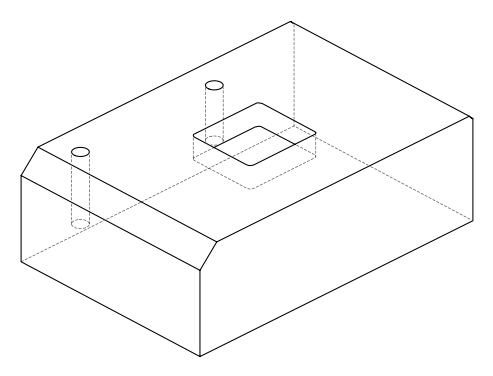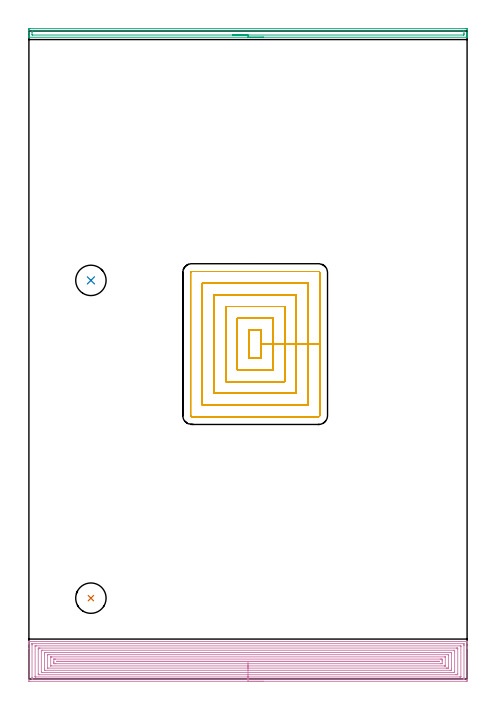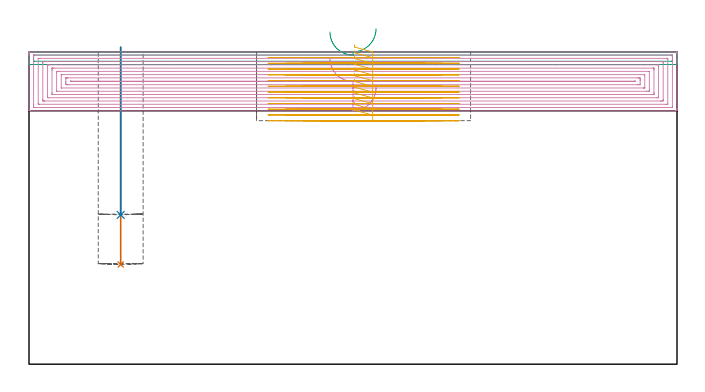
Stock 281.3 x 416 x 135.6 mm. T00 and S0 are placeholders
(PLAN: 5 operations, 2 tool changes, 59.2 min)
(1 INDEXABLE_INSERT_DRILL_BLIND_HOLE_FROM_SOLID | STEP1POCKET | NXT0302_010 | 0.38 min | 27452 mm3)
(2 INDEXABLE_INSERT_DRILL_BLIND_HOLE_FROM_SOLID_1 | STEP1POCKET_1 | NXT0302_010 | 0.29 min | 21043 mm3)
(3 AREA_MILL | FG_CHAMFER_SURFACE | UGT0205_001 | 4.69 min | 4254 mm3)
(4 AREA_MILL_1 | FG_CHAMFER_SURFACE_1 | UGT0205_001 | 22.72 min | 92167 mm3)
(5 MILL_RECTANGULAR_POCKET | POCKET_RECTANGULAR_STRAIGHT | NXT0201_013 | Follow Part, ap 2.5, ae 75% | 31.09 min | 285853 mm3)
(TOOL NXT0302_010 | Index. Insert Drill 19.5mm [880-D1950L25-05] | D19.5 PA176 FL98 Z2)
(TOOL UGT0205_001 | Chamfer Mill 20 x 3 x 45 deg. | D20 FL50 Z2)
(TOOL NXT0201_013 | ENDMILL 10mm | D10 FL30 Z4)
(OP 1 INDEXABLE_INSERT_DRILL_BLIND_HOLE_FROM_SOLID)
G17 G21 G94 G90
T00 M6
G54
G17 G0 G90 X39.8 Y51.9 S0 M3
G43 Z145.6 H1
G94 G81 G98 Z43.3 F250. R137.6
G80
M5
M2
(OP 2 INDEXABLE_INSERT_DRILL_BLIND_HOLE_FROM_SOLID_1)
G17 G21 G94 G90
T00 M6
G54
G17 G0 G90 X39.8 Y255.9 S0 M3
G43 Z145.6 H1
G94 G81 G98 Z64.8 F250. R137.6
G80
M5
M2
(OP 3 AREA_MILL)
G17 G21 G94 G90
T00 M6
G54
G17 G0 G90 X150.65 Y412. S1061 M3
G43 Z145.6 H0
G94 G1 X150.612 Z144.728 F250.
X150.498 Z143.863
X150.309 Z143.012
X150.047 Z142.18
X149.713 Z141.374
X149.31 Z140.6
X148.842 Z139.864
X148.31 Z139.172
X147.721 Z138.529
X147.078 Z137.939
X146.386 Z137.408
X145.65 Z136.94
X144.876 Z136.537
X144.07 Z136.203
X143.238 Z135.941
X142.386 Z135.752
X141.522 Z135.638
X140.65 Z135.6
X0.154
X0.01 Y412.003 Z135.588
X0.007 Y412.029 Z135.562
X0. Y412.366 Z135.233
Y412.808 Z134.791
Y413.419 Z134.176
Y414.612 Z132.985
Y415.194 Z132.4
Y416.677 Z130.918
X0.003 Y416.968 Z130.628
X0.008 Y417.491 Z130.105
X0.071 Y417.494 Z130.103
X0.6 Y417.5 Z130.1
X280.166
X280.7 Y417.499 Z130.101
X281.229 Y417.494 Z130.103
X281.292 Y417.491 Z130.105
X281.3 Y416.968 Z130.628
Y415.194 Z132.4
Y414.612 Z132.985
Y414.306 Z133.29
Y413.725 Z133.871
Y413.419 Z134.176
Y412.808 Z134.791
Y412.366 Z135.233
Y412.03 Z135.56
X281.291 Y412.002 Z135.588
X281.146 Y412. Z135.6
X140.65
Y413.414 Z134.186
X2.389
X2.01 Y413.419 Z134.181
X2.001 Y413.799 Z133.801
X2. Y415.194 Z132.406
X2.001 Y415.574 Z132.026
X2.01 Y416.081 Z131.519
X2.379 Y416.086 Z131.514
X278.911
X279.29 Y416.081 Z131.519
X279.299 Y415.701 Z131.899
X279.3 Y414.306 Z133.294
X279.299 Y413.926 Z133.674
X279.29 Y413.419 Z134.181
X278.921 Y413.414 Z134.186
X140.65
X139.778 Z134.224
X138.914 Z134.338
X138.062 Z134.527
X137.23 Z134.789
X136.424 Z135.123
X135.65 Z135.526
X134.914 Z135.994
X134.222 Z136.525
X133.579 Z137.115
X132.99 Z137.758
X132.458 Z138.45
X131.99 Z139.186
X131.587 Z139.96
X131.253 Z140.766
X130.991 Z141.598
X130.802 Z142.449
X130.688 Z143.314
X130.65 Z144.186
G0 Z145.6
M5
M2
(OP 4 AREA_MILL_1)
G17 G21 G94 G90
T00 M6
G54
G17 G0 G90 X150.65 Y-1.5 S1061 M3
G43 Z145.6 H0
Z120.
G94 G1 X150.612 Z119.128 F250.
X150.498 Z118.263
X150.309 Z117.412
X150.047 Z116.58
X149.713 Z115.774
X149.31 Z115.
X148.842 Z114.264
X148.31 Z113.572
X147.721 Z112.929
X147.078 Z112.34
X146.386 Z111.808
X145.65 Z111.34
X144.876 Z110.937
X144.07 Z110.603
X143.238 Z110.341
X142.386 Z110.152
X141.522 Z110.038
X140.65 Z110.
X0.6
X0.164 Y-1.496 Z110.002
X0.01 Y-1.492 Z110.006
X0. Y-1.333 Z110.164
Y19.525 Z131.02
Y22.459 Z133.955
Y22.763 Z134.257
Y23.37 Z134.869
Y23.786 Z135.285
X0.006 Y24.095 Z135.586
X0.008 Y24.097 Z135.588
X0.154 Y24.1 Z135.6
X281.146
X281.292 Y24.097 Z135.588
X281.294 Y24.095 Z135.586
X281.3 Y23.786 Z135.285
Y23.37 Z134.869
Y22.763 Z134.257
Y20.696 Z132.193
Y20.117 Z131.612
Y19.525 Z131.02
Y-0.452 Z111.045
X281.296 Y-1.044 Z110.453
X281.291 Y-1.492 Z110.006
X281.157 Y-1.496 Z110.002
X280.7 Y-1.5 Z110.
X140.65
Y-0.086 Z111.414
X2.384 Y-0.085 Z111.415
X2.305 Y-0.084 Z111.416
X2.02 Y-0.079 Z111.421
X2.01 Y0.013 Z111.513
X2.003 Y0.214 Z111.714
X2.001 Y0.719 Z112.219
X2. Y1.098 Z112.598
Y21.881 Z133.381
X2.002 Y22.259 Z133.759
X2.01 Y22.639 Z134.139
X2.012 Y22.68 Z134.18
X2.029 Y22.681 Z134.181
X2.079 Y22.684 Z134.184
X2.18 Y22.685 Z134.185
X2.384 Y22.686 Z134.186
X278.916 Y22.685 Z134.185
X278.995 Y22.684 Z134.184
X279.28 Y22.679 Z134.179
X279.29 Y22.587 Z134.087
X279.297 Y22.386 Z133.886
X279.299 Y21.881 Z133.381
X279.3 Y21.502 Z133.002
Y0.719 Z112.219
X279.298 Y0.341 Z111.841
X279.29 Y-0.039 Z111.461
X279.288 Y-0.08 Z111.42
X279.271 Y-0.081 Z111.419
X279.221 Y-0.084 Z111.416
X279.12 Y-0.085 Z111.415
X278.916 Y-0.086 Z111.414
X140.65
Y1.328 Z112.828
X4.443 Y1.329 Z112.829
X4.168 Y1.33 Z112.83
X4.076 Y1.332 Z112.832
X4.012 Y1.335 Z112.835
X4.007 Y1.435 Z112.935
X4.002 Y1.601 Z113.101
X4. Y1.766 Z113.266
X4.001 Y21.164 Z132.664
X4.005 Y21.22 Z132.72
X4.01 Y21.259 Z132.759
X4.032 Y21.265 Z132.765
X4.168 Y21.267 Z132.767
X4.785 Y21.271 Z132.771
X276.857
X277.132 Y21.27 Z132.77
X277.224 Y21.268 Z132.768
X277.288 Y21.265 Z132.765
X277.293 Y21.165 Z132.665
X277.298 Y20.999 Z132.499
X277.3 Y20.834 Z132.334
X277.299 Y1.436 Z112.936
X277.295 Y1.38 Z112.88
X277.29 Y1.341 Z112.841
X277.268 Y1.335 Z112.835
X277.132 Y1.333 Z112.833
X276.515 Y1.329 Z112.829
X140.65 Y1.328 Z112.828
Y2.743 Z114.243
X6.844
X6.58 Y2.744 Z114.244
X6.113 Y2.75 Z114.25
X6.01 Y2.756 Z114.256
X6.005 Y2.939 Z114.439
X6. Y3.317 Z114.817
X6.001 Y19.236 Z130.736
X6.009 Y19.653 Z131.153
X6.015 Y19.85 Z131.35
X6.218 Y19.854 Z131.354
X6.844 Y19.857 Z131.357
X7.107
X274.456
X274.72 Y19.856 Z131.356
X275.186 Y19.85 Z131.35
X275.29 Y19.844 Z131.344
X275.295 Y19.661 Z131.161
X275.3 Y19.283 Z130.783
Y3.364 Z114.864
X275.292 Y2.947 Z114.447
X275.285 Y2.75 Z114.25
X275.082 Y2.746 Z114.246
X274.456 Y2.743 Z114.243
X274.193
X140.65
Y4.157 Z115.657
X8.538
X8.357 Y4.159 Z115.659
X8.01 Y4.164 Z115.664
X8.007 Y4.246 Z115.746
X8. Y4.866 Z116.366
X8.001 Y18.092 Z129.592
X8.006 Y18.354 Z129.854
X8.01 Y18.425 Z129.925
X8.268 Y18.437 Z129.937
X8.448 Y18.442 Z129.942
X8.538 Y18.443 Z129.943
X8.628
X272.762
X272.942 Y18.441 Z129.941
X273.29 Y18.436 Z129.936
X273.293 Y18.354 Z129.854
X273.3 Y17.734 Z129.234
X273.299 Y4.508 Z116.008
X273.294 Y4.246 Z115.746
X273.29 Y4.175 Z115.675
X273.032 Y4.163 Z115.663
X272.852 Y4.158 Z115.658
X272.762 Y4.157 Z115.657
X272.672
X140.65
Y5.571 Z117.071
X10.264
X10.146 Y5.572 Z117.072
X10.067 Y5.574 Z117.074
X10.023 Y5.578 Z117.078
X10.01 Y5.581 Z117.081
X10.008 Y5.603 Z117.103
X10.003 Y6.009 Z117.509
X10. Y6.417 Z117.917
Y16.116 Z127.616
X10.002 Y16.59 Z128.09
X10.005 Y16.993 Z128.493
X10.01 Y17.019 Z128.519
X10.026 Y17.022 Z128.522
X10.08 Y17.025 Z128.525
X10.19 Y17.028 Z128.528
X10.412 Y17.029 Z128.529
X10.861
X271.036
X271.154 Y17.028 Z128.528
X271.233 Y17.026 Z128.526
X271.276 Y17.022 Z128.522
X271.29 Y17.019 Z128.519
X271.291 Y16.997 Z128.497
X271.297 Y16.59 Z128.09
X271.3 Y16.183 Z127.683
Y6.484 Z117.984
X271.298 Y6.009 Z117.509
X271.295 Y5.607 Z117.107
X271.29 Y5.581 Z117.081
X271.274 Y5.578 Z117.078
X271.22 Y5.574 Z117.074
X271.11 Y5.572 Z117.072
X270.888 Y5.571 Z117.071
X270.439
X140.65
Y6.985 Z118.485
X12.196 Y6.986 Z118.486
X12.1
X12.025 Y6.99 Z118.49
X12.012 Y6.992 Z118.492
X12.007 Y6.998 Z118.498
X12.002 Y7.011 Z118.511
X12.001 Y7.025 Z118.525
X12. Y7.085 Z118.585
X12.001 Y15.02 Z126.52
X12.003 Y15.215 Z126.715
X12.01 Y15.596 Z127.096
X12.196 Y15.608 Z127.108
X12.295 Y15.611 Z127.111
X13.088 Y15.614 Z127.114
X13.183 Y15.615 Z127.115
X269.104 Y15.614 Z127.114
X269.2
X269.275 Y15.61 Z127.11
X269.288 Y15.608 Z127.108
X269.293 Y15.602 Z127.102
X269.298 Y15.589 Z127.089
X269.299 Y15.574 Z127.074
X269.3 Y15.515 Z127.015
X269.299 Y7.58 Z119.08
X269.297 Y7.385 Z118.885
X269.29 Y7.004 Z118.504
X269.104 Y6.992 Z118.492
X269.005 Y6.989 Z118.489
X268.212 Y6.985 Z118.485
X268.117
X140.65
Y8.4 Z119.9
X14.097
X14.065 Y8.401 Z119.901
X14.035 Y8.403 Z119.903
X14.011 Y8.406 Z119.906
X14. Y8.655 Z120.155
Y13.945 Z125.445
X14.005 Y14.161 Z125.661
X14.008 Y14.186 Z125.686
X14.01 Y14.193 Z125.693
X14.047 Y14.195 Z125.695
X14.184 Y14.199 Z125.699
X14.356 Y14.2 Z125.7
X14.614
X267.203
X267.235 Y14.199 Z125.699
X267.265 Y14.197 Z125.697
X267.289 Y14.194 Z125.694
X267.3 Y13.945 Z125.445
Y8.655 Z120.155
X267.295 Y8.439 Z119.939
X267.292 Y8.414 Z119.914
X267.29 Y8.407 Z119.907
X267.253 Y8.405 Z119.905
X267.116 Y8.401 Z119.901
X266.944 Y8.4 Z119.9
X266.686
X140.65
Y9.814 Z121.314
X17.268
X16.656 Y9.815 Z121.315
X16.373 Y9.816 Z121.316
X16.028 Y9.821 Z121.321
X16.006 Y10.179 Z121.679
X16.003 Y10.418 Z121.918
X16. Y11.067 Z122.567
X16.002 Y12.506 Z124.006
X16.005 Y12.668 Z124.168
X16.01 Y12.749 Z124.249
X16.013 Y12.779 Z124.279
X16.05 Y12.781 Z124.281
X16.656 Y12.785 Z124.285
X16.937 Y12.786 Z124.286
X264.032
X264.644 Y12.785 Z124.285
X264.927 Y12.784 Z124.284
X265.272 Y12.779 Z124.279
X265.294 Y12.421 Z123.921
X265.297 Y12.182 Z123.682
X265.3 Y11.533 Z123.033
X265.298 Y10.094 Z121.594
X265.295 Y9.932 Z121.432
X265.29 Y9.851 Z121.351
X265.287 Y9.82 Z121.32
X265.25 Y9.819 Z121.319
X264.644 Y9.815 Z121.315
X264.363 Y9.814 Z121.314
X140.65
Y11.228 Z122.728
X18.44
X18.368 Y11.229 Z122.729
X18.222 Y11.234 Z122.734
X18.01 Y11.244 Z122.744
X18.006 Y11.3 Z122.8
X18.007 Y11.353 Z122.853
X18.008 Y11.362 Z122.862
X18.053 Y11.366 Z122.866
X18.149 Y11.37 Z122.87
X18.44 Y11.372 Z122.872
X262.859
X262.932 Y11.371 Z122.871
X263.078 Y11.366 Z122.866
X263.29 Y11.355 Z122.855
X263.294 Y11.3 Z122.8
X263.293 Y11.247 Z122.747
X263.292 Y11.238 Z122.738
X263.247 Y11.234 Z122.734
X263.151 Y11.23 Z122.73
X263.005 Y11.228 Z122.728
X262.932
X140.65
X139.778 Z122.766
X138.914 Z122.88
X138.062 Z123.069
X137.23 Z123.331
X136.424 Z123.665
X135.65 Z124.068
X134.914 Z124.536
X134.222 Z125.067
X133.579 Z125.657
X132.99 Z126.3
X132.458 Z126.992
X131.99 Z127.728
X131.587 Z128.502
X131.253 Z129.308
X130.991 Z130.14
X130.802 Z130.991
X130.688 Z131.856
X130.65 Z132.728
G0 Z145.6
M5
M2
(OP 5 MILL_RECTANGULAR_POCKET)
G17 G21 G94 G90
T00 M6
G54
G17 G0 G90 X141.3 Y209.395 S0 M3
G43 Z145.6 H0
Z138.6
G94 G1 Y205.9 Z137.663 F250.
X149.2 Z135.547
Y215. Z133.108
Y224.1 F500.
X141.3
Y205.9
X149.2
Y215.
X156.7
Y231.6
X133.8
Y198.4
X156.7
Y215.
X164.2
Y239.1
X126.3
Y190.9
X164.2
Y215.
X171.7
Y246.6
X118.8
Y183.4
X171.7
Y215.
X179.2
Y254.1
X111.3
Y175.9
X179.2
Y215.
X186.7
Y260.9
G3 X186. Y261.6 R0.7
G1 X104.5
G3 X103.8 Y260.9 R0.7
G1 Y169.1
G3 X104.5 Y168.4 R0.7
G1 X186.
G3 X186.7 Y169.1 R0.7
G1 Y215.
Y216.
G0 X141.3 Y209.395 Z136.108
G1 Y205.9 Z135.172 F250.
X149.2 Z133.055
Y215. Z130.617
Y224.1 F500.
X141.3
Y205.9
X149.2
Y215.
X156.7
Y231.6
X133.8
Y198.4
X156.7
Y215.
X164.2
Y239.1
X126.3
Y190.9
X164.2
Y215.
X171.7
Y246.6
X118.8
Y183.4
X171.7
Y215.
X179.2
Y254.1
X111.3
Y175.9
X179.2
Y215.
X186.7
Y260.9
G3 X186. Y261.6 R0.7
G1 X104.5
G3 X103.8 Y260.9 R0.7
G1 Y169.1
G3 X104.5 Y168.4 R0.7
G1 X186.
G3 X186.7 Y169.1 R0.7
G1 Y215.
Y216.
G0 X141.3 Y209.395 Z133.617
G1 Y205.9 Z132.68 F250.
X149.2 Z130.563
Y215. Z128.125
Y224.1 F500.
X141.3
Y205.9
X149.2
Y215.
X156.7
Y231.6
X133.8
Y198.4
X156.7
Y215.
X164.2
Y239.1
X126.3
Y190.9
X164.2
Y215.
X171.7
Y246.6
X118.8
Y183.4
X171.7
Y215.
X179.2
Y254.1
X111.3
Y175.9
X179.2
Y215.
X186.7
Y260.9
G3 X186. Y261.6 R0.7
G1 X104.5
G3 X103.8 Y260.9 R0.7
G1 Y169.1
G3 X104.5 Y168.4 R0.7
G1 X186.
G3 X186.7 Y169.1 R0.7
G1 Y215.
Y216.
G0 X141.3 Y209.395 Z131.125
G1 Y205.9 Z130.188 F250.
X149.2 Z128.072
Y215. Z125.633
Y224.1 F500.
X141.3
Y205.9
X149.2
Y215.
X156.7
Y231.6
X133.8
Y198.4
X156.7
Y215.
X164.2
Y239.1
X126.3
Y190.9
X164.2
Y215.
X171.7
Y246.6
X118.8
Y183.4
X171.7
Y215.
X179.2
Y254.1
X111.3
Y175.9
X179.2
Y215.
X186.7
Y260.9
G3 X186. Y261.6 R0.7
G1 X104.5
G3 X103.8 Y260.9 R0.7
G1 Y169.1
G3 X104.5 Y168.4 R0.7
G1 X186.
G3 X186.7 Y169.1 R0.7
G1 Y215.
Y216.
G0 X141.3 Y209.395 Z128.633
G1 Y205.9 Z127.697 F250.
X149.2 Z125.58
Y215. Z123.142
Y224.1 F500.
X141.3
Y205.9
X149.2
Y215.
X156.7
Y231.6
X133.8
Y198.4
X156.7
Y215.
X164.2
Y239.1
X126.3
Y190.9
X164.2
Y215.
X171.7
Y246.6
X118.8
Y183.4
X171.7
Y215.
X179.2
Y254.1
X111.3
Y175.9
X179.2
Y215.
X186.7
Y260.9
G3 X186. Y261.6 R0.7
G1 X104.5
G3 X103.8 Y260.9 R0.7
G1 Y169.1
G3 X104.5 Y168.4 R0.7
G1 X186.
G3 X186.7 Y169.1 R0.7
G1 Y215.
Y216.
G0 X141.3 Y209.395 Z126.142
G1 Y205.9 Z125.205 F250.
X149.2 Z123.088
Y215. Z120.65
Y224.1 F500.
X141.3
Y205.9
X149.2
Y215.
X156.7
Y231.6
X133.8
Y198.4
X156.7
Y215.
X164.2
Y239.1
X126.3
Y190.9
X164.2
Y215.
X171.7
Y246.6
X118.8
Y183.4
X171.7
Y215.
X179.2
Y254.1
X111.3
Y175.9
X179.2
Y215.
X186.7
Y260.9
G3 X186. Y261.6 R0.7
G1 X104.5
G3 X103.8 Y260.9 R0.7
G1 Y169.1
G3 X104.5 Y168.4 R0.7
G1 X186.
G3 X186.7 Y169.1 R0.7
G1 Y215.
Y216.
G0 X141.3 Y209.395 Z123.65
G1 Y205.9 Z122.713 F250.
X149.2 Z120.597
Y215. Z118.158
Y224.1 F500.
X141.3
Y205.9
X149.2
Y215.
X156.7
Y231.6
X133.8
Y198.4
X156.7
Y215.
X164.2
Y239.1
X126.3
Y190.9
X164.2
Y215.
X171.7
Y246.6
X118.8
Y183.4
X171.7
Y215.
X179.2
Y254.1
X111.3
Y175.9
X179.2
Y215.
X186.7
Y260.9
G3 X186. Y261.6 R0.7
G1 X104.5
G3 X103.8 Y260.9 R0.7
G1 Y169.1
G3 X104.5 Y168.4 R0.7
G1 X186.
G3 X186.7 Y169.1 R0.7
G1 Y215.
Y216.
G0 X141.3 Y209.395 Z121.158
G1 Y205.9 Z120.222 F250.
X149.2 Z118.105
Y215. Z115.667
Y224.1 F500.
X141.3
Y205.9
X149.2
Y215.
X156.7
Y231.6
X133.8
Y198.4
X156.7
Y215.
X164.2
Y239.1
X126.3
Y190.9
X164.2
Y215.
X171.7
Y246.6
X118.8
Y183.4
X171.7
Y215.
X179.2
Y254.1
X111.3
Y175.9
X179.2
Y215.
X186.7
Y260.9
G3 X186. Y261.6 R0.7
G1 X104.5
G3 X103.8 Y260.9 R0.7
G1 Y169.1
G3 X104.5 Y168.4 R0.7
G1 X186.
G3 X186.7 Y169.1 R0.7
G1 Y215.
Y216.
G0 X141.3 Y209.395 Z118.667
G1 Y205.9 Z117.73 F250.
X149.2 Z115.613
Y215. Z113.175
Y224.1 F500.
X141.3
Y205.9
X149.2
Y215.
X156.7
Y231.6
X133.8
Y198.4
X156.7
Y215.
X164.2
Y239.1
X126.3
Y190.9
X164.2
Y215.
X171.7
Y246.6
X118.8
Y183.4
X171.7
Y215.
X179.2
Y254.1
X111.3
Y175.9
X179.2
Y215.
X186.7
Y260.9
G3 X186. Y261.6 R0.7
G1 X104.5
G3 X103.8 Y260.9 R0.7
G1 Y169.1
G3 X104.5 Y168.4 R0.7
G1 X186.
G3 X186.7 Y169.1 R0.7
G1 Y215.
Y216.
G0 X141.3 Y209.395 Z116.175
G1 Y205.9 Z115.238 F250.
X149.2 Z113.122
Y215. Z110.683
Y224.1 F500.
X141.3
Y205.9
X149.2
Y215.
X156.7
Y231.6
X133.8
Y198.4
X156.7
Y215.
X164.2
Y239.1
X126.3
Y190.9
X164.2
Y215.
X171.7
Y246.6
X118.8
Y183.4
X171.7
Y215.
X179.2
Y254.1
X111.3
Y175.9
X179.2
Y215.
X186.7
Y260.9
G3 X186. Y261.6 R0.7
G1 X104.5
G3 X103.8 Y260.9 R0.7
G1 Y169.1
G3 X104.5 Y168.4 R0.7
G1 X186.
G3 X186.7 Y169.1 R0.7
G1 Y215.
Y216.
G0 X141.3 Y209.395 Z113.683
G1 Y205.9 Z112.747 F250.
X149.2 Z110.63
Y215. Z108.192
Y224.1 F500.
X141.3
Y205.9
X149.2
Y215.
X156.7
Y231.6
X133.8
Y198.4
X156.7
Y215.
X164.2
Y239.1
X126.3
Y190.9
X164.2
Y215.
X171.7
Y246.6
X118.8
Y183.4
X171.7
Y215.
X179.2
Y254.1
X111.3
Y175.9
X179.2
Y215.
X186.7
Y260.9
G3 X186. Y261.6 R0.7
G1 X104.5
G3 X103.8 Y260.9 R0.7
G1 Y169.1
G3 X104.5 Y168.4 R0.7
G1 X186.
G3 X186.7 Y169.1 R0.7
G1 Y215.
Y216.
G0 X141.3 Y209.395 Z111.192
G1 Y205.9 Z110.255 F250.
X149.2 Z108.138
Y215. Z105.7
Y224.1 F500.
X141.3
Y205.9
X149.2
Y215.
X156.7
Y231.6
X133.8
Y198.4
X156.7
Y215.
X164.2
Y239.1
X126.3
Y190.9
X164.2
Y215.
X171.7
Y246.6
X118.8
Y183.4
X171.7
Y215.
X179.2
Y254.1
X111.3
Y175.9
X179.2
Y215.
X186.7
Y260.9
G3 X186. Y261.6 R0.7
G1 X104.5
G3 X103.8 Y260.9 R0.7
G1 Y169.1
G3 X104.5 Y168.4 R0.7
G1 X186.
G3 X186.7 Y169.1 R0.7
G1 Y215.
Y216.
G0 Z145.6
M5
M2
